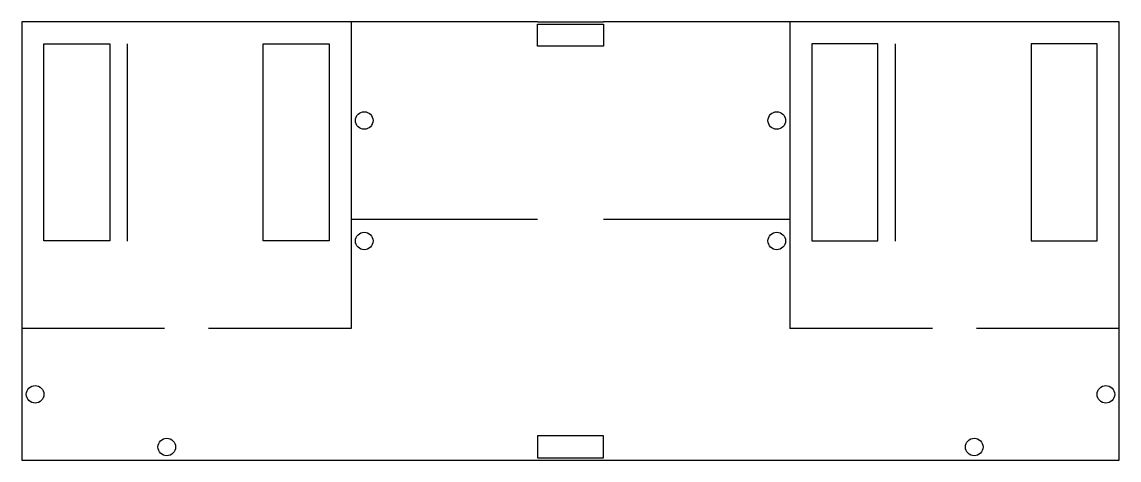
# Model space of a CAD drawing. Extents: x 0 to 50, y 0 to 20.
import ezdxf

# ---------------------------------------------------------------- set-up
doc = ezdxf.new("R2010")
doc.units = 0
for name, color, linetype in [('EXITS', 2, 'CONTINUOUS'), ('GENERATORS', 151, 'CONTINUOUS'), ('SERVERS', 212, 'CONTINUOUS'), ('TARGETS', 3, 'CONTINUOUS'), ('WALLS', 7, 'CONTINUOUS')]:
    doc.layers.add(name, color=color, linetype=linetype)

# ---------------------------------------------------------------- blocks, each defined once
blk = doc.blocks.new('NORMAL')
at = {"layer": 'EXITS'}
blk.add_line((23.5, 0), (26.5, 0), dxfattribs=at)
blk = doc.blocks.new('EMERGENCY')
at = {"layer": 'EXITS'}
blk.add_line((23.5, 20), (26.5, 20), dxfattribs=at)
blk = doc.blocks.new('SLOW')
at = {"layer": 'GENERATORS'}
blk.add_lwpolyline([(23.5, 19.9), (26.5, 19.9), (26.5, 18.9), (23.5, 18.9), (23.5, 19.9)], dxfattribs=at)
blk = doc.blocks.new('FAST')
at = {"layer": 'GENERATORS'}
blk.add_lwpolyline([(23.5, 0.1), (26.5, 0.1), (26.5, 1.1), (23.5, 1.1), (23.5, 0.1)], dxfattribs=at)
blk = doc.blocks.new('PRODUCT1')
at = {"layer": 'TARGETS'}
for centre in [(15.6, 10), (34.4, 10), (0.6, 3), (49.4, 3), (6.6, 0.6), (43.4, 0.6)]:
    blk.add_circle(centre, 0.4, dxfattribs=at)
blk = doc.blocks.new('PRODUCT2')
at = {"layer": 'TARGETS'}
for centre in [(15.6, 15.5), (34.4, 15.5)]:
    blk.add_circle(centre, 0.4, dxfattribs=at)
blk = doc.blocks.new('LEFT')
at = {"layer": 'SERVERS'}
blk.add_line((4.8, 19), (4.8, 10), dxfattribs=at)
blk.add_lwpolyline([(1, 19), (4, 19), (4, 10), (1, 10), (1, 19)], dxfattribs=at)
blk = doc.blocks.new('LEFT1')
at = {"layer": 'SERVERS'}
blk.add_blockref('LEFT', (0, 0), dxfattribs=at)
blk = doc.blocks.new('RIGHT1')
at = {"layer": 'SERVERS'}
blk.add_line((39.8, 19), (39.8, 10), dxfattribs=at)
blk.add_lwpolyline([(39, 19), (36, 19), (36, 10), (39, 10), (39, 19)], dxfattribs=at)
blk = doc.blocks.new('CASHIERS')
at = {"layer": 'SERVERS'}
for name in ['LEFT1', 'RIGHT1']:
    blk.add_blockref(name, (0, 0), dxfattribs=at)
blk = doc.blocks.new('LEFT2')
at = {"layer": 'SERVERS'}
blk.add_lwpolyline([(11, 19), (14, 19), (14, 10), (11, 10), (11, 19)], dxfattribs=at)
blk = doc.blocks.new('RIGHT2')
at = {"layer": 'SERVERS'}
blk.add_lwpolyline([(49, 19), (46, 19), (46, 10), (49, 10), (49, 19)], dxfattribs=at)
blk = doc.blocks.new('PRESENTATIONS')
at = {"layer": 'SERVERS'}
for name in ['LEFT2', 'RIGHT2']:
    blk.add_blockref(name, (0, 0), dxfattribs=at)

msp = doc.modelspace()

# ---------------------------------------------------------------- linework, layer by layer
at = {"layer": 'WALLS'}
for p, q in [((15, 20), (15, 6)), ((35, 20), (35, 6)), ((15, 11), (23.5, 11)), ((26.5, 11), (35, 11)), ((6.5, 6), (0, 6)), ((41.5, 6), (35, 6)), ((15, 6), (8.5, 6)), ((50, 6), (43.5, 6))]:
    msp.add_line(p, q, dxfattribs=at)
for points in [[(23.5, 20), (0, 20), (0, 0)], [(26.5, 0), (50, 0), (50, 20), (26.5, 20)], [(0, 0), (23.5, 0)]]:
    msp.add_lwpolyline(points, dxfattribs=at)

# ---------------------------------------------------------------- block references
at = {"layer": 'EXITS'}
for name in ['EMERGENCY', 'NORMAL']:
    msp.add_blockref(name, (0, 0), dxfattribs=at)
at = {"layer": 'GENERATORS'}
for name in ['SLOW', 'FAST']:
    msp.add_blockref(name, (0, 0), dxfattribs=at)
at = {"layer": 'SERVERS'}
for name in ['CASHIERS', 'PRESENTATIONS']:
    msp.add_blockref(name, (0, 0), dxfattribs=at)
at = {"layer": 'TARGETS'}
for name in ['PRODUCT2', 'PRODUCT1']:
    msp.add_blockref(name, (0, 0), dxfattribs=at)

doc.saveas('drawing.dxf')
